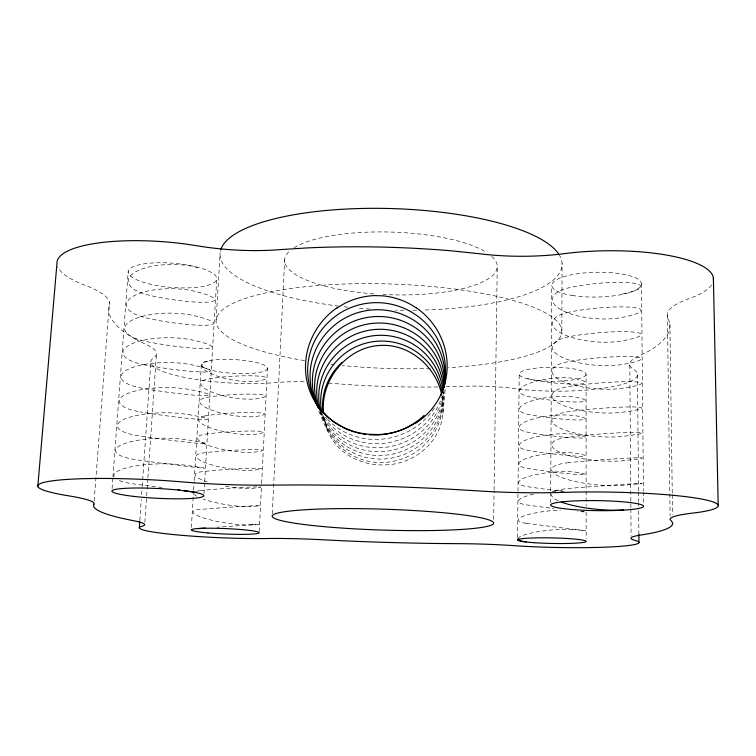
<?xml version="1.0" encoding="UTF-8"?>
<svg xmlns="http://www.w3.org/2000/svg" width="756" height="756" viewBox="0 0 756 756"><rect width="100%" height="100%" fill="white"/><g stroke="black" fill="none" stroke-linecap="round" stroke-linejoin="round"><path stroke-width="0.57" stroke-dasharray="3.78 2.83" d="M561.831 330.618L562.067 263.362M550.652 502.74L550.708 492.118M550.708 490.937L551.767 285.579M517.52 537.563L519.202 374.012M493.687 519.466L494.084 491.211M494.093 490.039L497.24 266.367M272.264 513.721L284.653 259.799M259.204 531.534L261.585 484.587M261.642 483.415L267.473 368.399A33.122 6.889 3.3 0 0 218.219 359.582A33.122 6.889 3.3 0 0 217.52 371.498A33.122 6.889 3.3 0 0 267.473 368.399M203.959 493.488L204.593 482.886M204.659 481.704L216.755 279.115A44.443 12.105 4.7 0 0 151.701 263.022A44.443 12.105 4.7 0 0 148.97 283.831A44.443 12.105 4.7 0 0 216.755 279.115M216.15 319.911L220.138 252.797M191.334 527.508L193.564 491.154M193.64 489.982L194.141 481.77M194.216 480.599L201.342 364.505M139.832 520.487L141.296 499.404M141.627 494.717L142.109 487.686M142.194 486.514L150.907 361.151M144.869 522.302L147.845 478.973M147.93 477.811L156.454 353.676M112.077 488.688L112.861 478.123M112.946 476.951L128.189 271.584M94.169 500.831L109.412 302.523M442.94 413.22L445.256 388.66M252.135 524.787L258.968 524.277L217.057 527.234M446.049 386.76L460.555 386.354A67.936 12.928 1 0 1 511.453 388.149L521.895 389.416A80.467 16.793 0.1 0 0 609.771 387.195A80.467 16.793 0.1 0 0 633.66 369.438L632.318 368.55A82.593 17.464 -1.4 0 1 638.867 356.038L648.478 351.275A280.807 69.609 1.8 0 0 669.892 323.899L668.106 317.671A98.96 24.211 -2.6 0 1 685.22 300.094L695.274 296.257A109.015 30.287 -1.1 0 0 711.85 284.426M328.387 383.084L347.429 384.558A280.807 69.609 1.8 0 0 438.083 386.949M155.651 486.703L134.927 484.095A45.398 10.65 -1.4 0 1 118.38 480.136M158.373 487.053L162.918 487.629M526.28 523.332L585.531 530.863L578.274 529.871A33.859 5.84 -5.2 0 0 543.413 530.901A33.859 5.84 -5.2 0 0 518.597 537.781M135.315 339.104L145.691 344.273A81.043 16.934 4.9 0 1 154.706 357.002L151.795 359.45A79.682 16.528 3.3 0 0 187.497 377.991A79.682 16.528 3.3 0 0 274.702 382.649L278.076 382.366A67.577 12.833 2.5 0 1 305.15 381.808M318.89 411.415C325.307 426.337 331.081 443.262 345.086 452.995C357.352 462.077 373.048 466.027 388.178 464.704C414.165 463.088 438.82 443.262 442.477 416.877A53.005 45.454 73.3 0 0 442.421 398.317L442.062 396.456M327.461 430.655L323.662 416.802M669.892 323.899L672.264 493.451M672.273 494.622L672.557 514.638M667.387 315.224L670.109 515.809M641.485 283.821L643.441 490.871M643.45 492.052L643.564 503.817M637.506 374.749L638.508 490.918M638.518 492.09L638.603 501.474M638.612 502.645L638.64 506.17M638.678 510.867L638.886 534.331M629.805 365.082L630.863 507.871M630.873 509.053L631.071 536.193M586.08 374.418A33.444 6.993 0.2 0 1 535.645 380.23A33.444 6.993 0.2 0 1 536.193 368.115A33.444 6.993 0.2 0 1 586.08 374.418L586.136 506.123M586.136 512.001L586.146 539.047M304.545 360.612A172.963 42.26 1.8 0 1 262.048 293.753A172.963 42.26 1.8 0 1 532.81 307.012A172.963 42.26 1.8 0 1 448.535 367.662M430.268 368.484A172.963 42.26 1.8 0 1 342.156 365.526M334.171 364.694A172.963 42.26 1.8 0 1 330.778 364.307M558.901 254.356A171.092 50.718 1.8 0 1 422.491 310.064M416.679 310.196A171.092 50.718 1.8 0 1 413.182 310.234M403.827 310.253A171.092 50.718 1.8 0 1 395.615 310.14M369.816 309.024A171.092 50.718 1.8 0 1 357.04 308.042M347.845 307.144A171.092 50.718 1.8 0 1 342.166 306.511M338.773 306.104A171.092 50.718 1.8 0 1 220.516 250.652M135.315 339.094A280.807 69.609 1.8 0 1 108.732 310.99L109.223 304.904A97.042 23.285 6.1 0 0 88.915 286.751L85.211 285.343A107.957 29.55 4.8 0 1 57.768 266.877M491.74 256.36A106.35 31.355 1.8 0 1 382.961 294.481M373.804 293.895A106.35 31.355 1.8 0 1 290.654 250.141M294.084 247.722A106.35 31.355 1.8 0 1 389.416 232.026A106.35 31.355 1.8 0 1 486.505 252.428M320.393 411.907A66.547 63.617 -20.2 0 0 424.003 424.957A67.246 66.575 14.4 0 0 441.854 396.881M320.194 412.237A65.196 62.398 -20.4 0 0 423.946 429.427A65.857 65.243 14.9 0 0 444.065 389.907M327.461 419.325A67.964 64.884 -20.1 0 0 424.059 420.289A68.683 67.964 13.8 0 0 435.021 407.097M326.753 418.569A67.964 64.884 -20.1 0 1 325.373 417.038M319.722 410.565A63.891 61.227 -20.6 0 0 423.889 433.717A64.534 63.958 15.6 0 0 443.904 391.977M320.393 410.555A62.644 60.102 -20.7 0 0 363.163 453.392A62.644 60.102 -20.7 0 0 423.842 437.837A63.258 62.72 16.3 0 0 443.621 391.977M323.445 415.687A60.282 57.966 -21.1 0 0 363.579 460.054A60.282 57.966 -21.1 0 0 423.747 445.615A60.849 60.395 17.8 0 0 442.477 395.766M321.565 411.358A61.444 59.015 -20.9 0 0 362.464 456.529A61.444 59.015 -20.9 0 0 423.795 441.806A62.03 61.538 17 0 0 443.196 396.805M527.612 378.605A33.075 3.893 6.4 0 0 573.454 384.18A33.075 3.893 6.4 0 0 578.368 379.276A33.122 9.374 -6.2 0 0 531.676 382.527A33.122 9.374 -6.2 0 0 527.452 396.324A33.179 3.44 6.5 0 0 573.426 401.965A33.179 3.44 6.5 0 0 578.349 397.713A33.217 8.949 -6 0 0 531.525 400.973A33.217 8.949 -6 0 0 527.291 414.156A33.283 2.977 6.6 0 0 573.398 419.854A33.283 2.977 6.6 0 0 578.34 416.254A33.302 8.524 -5.9 0 0 531.373 419.523A33.302 8.524 -5.9 0 0 527.13 432.092A33.387 2.514 6.7 0 0 573.369 437.847A33.387 2.514 6.7 0 0 578.321 434.908A33.396 8.089 -5.8 0 0 531.222 438.187A33.396 8.089 -5.8 0 0 526.97 450.132A33.491 2.041 6.8 0 0 573.341 455.934A33.491 2.041 6.8 0 0 578.302 453.676A33.481 7.654 -5.6 0 0 531.071 456.964A33.481 7.654 -5.6 0 0 526.809 468.266A33.595 1.559 7 0 0 573.313 474.135A33.595 1.559 7 0 0 578.293 472.547M533.717 494.14A33.67 6.757 -5.4 0 0 526.478 504.866A33.812 0.595 7.2 0 0 553.798 508.523M552.05 491.372A33.67 6.757 -5.4 0 1 562.653 490.757M578.293 472.566A33.576 7.21 -5.5 0 0 530.91 475.845A33.576 7.21 -5.5 0 0 526.639 486.514A33.699 1.077 7.1 0 0 563.863 491.447M526.318 523.322A33.765 6.303 -5.3 0 1 523.502 516.102A33.765 6.303 -5.3 0 1 560.517 510.064M584.171 511.925A33.812 0.595 7.2 0 1 577.253 511.273M581.733 511.179A33.812 0.595 7.2 0 1 584.114 511.585M622.311 294.131A44.434 7.21 -5.8 0 0 631.874 282.942A44.434 7.21 -5.8 0 0 569.164 287.752A44.434 16.33 4.3 0 0 561.368 309.913A44.434 16.33 4.3 0 0 622.453 317.369A44.595 6.426 -5.5 0 0 632.063 307.342A44.595 6.426 -5.5 0 0 569.107 312.143M569.107 312.162A44.613 15.602 4.5 0 0 561.283 333.264A44.613 15.602 4.5 0 0 622.604 340.795A44.755 5.623 -5.3 0 0 632.252 331.941A44.755 5.623 -5.3 0 0 569.051 336.722A44.802 14.855 4.6 0 0 561.198 356.785A44.802 14.855 4.6 0 0 622.746 364.411A44.916 4.81 -5.2 0 0 632.451 356.737A44.916 4.81 -5.2 0 0 568.985 361.5A44.991 14.109 4.8 0 0 561.113 380.495A44.991 14.109 4.8 0 0 622.897 388.197A45.086 3.978 -5 0 0 632.64 381.723A45.086 3.978 -5 0 0 568.928 386.477A45.18 13.343 5 0 0 561.018 404.384A45.18 13.343 5 0 0 623.048 412.171A45.247 3.137 -4.8 0 0 632.838 406.926A45.247 3.137 -4.8 0 0 568.871 411.651A45.369 12.569 5.1 0 0 560.933 428.454A45.369 12.569 5.1 0 0 623.209 436.325A45.417 2.277 -4.6 0 0 633.037 432.319A45.417 2.277 -4.6 0 0 568.814 437.034A45.558 11.775 5.3 0 0 560.839 452.712A45.558 11.775 5.3 0 0 623.36 460.669A45.587 1.408 -4.4 0 0 633.235 457.928A45.587 1.408 -4.4 0 0 568.758 462.625M568.758 462.644A45.757 10.971 5.5 0 0 560.754 477.159A45.757 10.971 5.5 0 0 623.511 485.201A45.757 0.52 -4.2 0 0 633.433 483.745A45.757 0.52 -4.2 0 0 568.692 488.423A45.955 10.159 5.7 0 0 554.885 491.249M558.089 500.708A45.955 10.159 5.7 0 1 551.606 494.046M197.496 267.539A43.924 16.604 0 0 0 135.759 271.754A43.924 16.604 0 0 0 148.318 295.02A44.094 6.341 8.8 0 0 207.702 302.126A44.094 6.341 8.8 0 0 195.984 291.551A44.103 15.904 -0.1 0 0 134.01 295.804A44.103 15.904 -0.1 0 0 146.692 318.03A44.254 5.566 8.6 0 0 206.293 325.231A44.254 5.566 8.6 0 0 194.462 315.762A44.283 15.186 -0.3 0 0 132.243 320.034A44.283 15.186 -0.3 0 0 145.058 341.221A44.415 4.772 8.4 0 0 204.876 348.516A44.415 4.772 8.4 0 0 192.931 340.162A44.462 14.459 -0.5 0 0 130.467 344.452A44.462 14.459 -0.5 0 0 143.404 364.581M143.404 364.6A44.576 3.969 8.2 0 0 203.449 371.98A44.576 3.969 8.2 0 0 191.381 364.761A44.642 13.721 -0.7 0 0 128.671 369.07A44.642 13.721 -0.7 0 0 141.741 388.121A44.736 3.147 8 0 0 202.013 395.615A44.736 3.147 8 0 0 189.813 389.557A44.831 12.975 -0.9 0 0 126.857 393.885A44.831 12.975 -0.9 0 0 140.058 411.84M114.251 477.055A45.398 10.65 -1.4 0 1 135.371 466.008A45.398 10.65 -1.4 0 1 185.059 465.148A45.228 0.605 7.5 0 1 197.628 467.624A45.228 0.605 7.5 0 1 136.666 459.837A45.209 11.434 -1.2 0 1 123.2 444.103A45.209 11.434 -1.2 0 1 186.656 439.756A45.067 1.465 7.6 0 1 199.102 443.432A45.067 1.465 7.6 0 1 138.376 435.758A45.02 12.209 -1.1 0 1 125.033 418.89A45.02 12.209 -1.1 0 1 188.244 414.562M188.244 414.543A44.897 2.315 7.8 0 1 200.557 419.438A44.897 2.315 7.8 0 1 140.058 411.859M208.08 361.132A32.773 9.261 10 0 0 214.723 375.203A32.773 9.261 10 0 0 259.573 380.816A32.81 3.789 -3.3 0 0 253.118 375.836A32.81 3.789 -3.3 0 0 206.983 379.295A32.858 8.845 9.9 0 0 213.683 392.799A32.858 8.845 9.9 0 0 258.656 398.459A32.914 3.336 -3.4 0 0 252.154 394.131A32.914 3.336 -3.4 0 0 205.878 397.58A32.943 8.42 9.8 0 0 212.634 410.489A32.943 8.42 9.8 0 0 257.739 416.197A33.009 2.882 -3.5 0 0 251.172 412.521A33.009 2.882 -3.5 0 0 204.772 415.97M204.763 415.98A33.037 7.995 9.6 0 0 211.585 428.283A33.037 7.995 9.6 0 0 256.813 434.038A33.113 2.419 -3.6 0 0 250.189 431.033A33.113 2.419 -3.6 0 0 203.647 434.464A33.122 7.569 9.5 0 0 210.527 446.172A33.122 7.569 9.5 0 0 255.887 451.975A33.217 1.956 -3.7 0 0 249.206 449.65A33.217 1.956 -3.7 0 0 202.532 453.071A33.217 7.135 9.4 0 0 209.459 464.165A33.217 7.135 9.4 0 0 254.952 470.024A33.321 1.484 -3.8 0 0 248.214 468.37A33.321 1.484 -3.8 0 0 201.398 471.791A33.302 6.691 9.3 0 0 207.22 481.893M252.107 524.777A33.491 5.793 9.1 0 1 206.227 518.777A33.491 5.793 9.1 0 1 199.121 509.572A33.538 0.529 -4 0 1 246.21 506.161A33.538 0.529 -4 0 1 253.062 506.435A33.396 6.246 9.2 0 1 203.156 499.111M196.532 496.116A33.396 6.246 9.2 0 1 194.405 494.263M196.295 491.428A33.396 6.246 9.2 0 1 200.264 490.635M200.264 490.625A33.425 1.011 -3.9 0 1 247.212 487.214A33.425 1.011 -3.9 0 1 254.007 488.178A33.302 6.691 9.3 0 1 223.681 485.957M572.216 295.454A44.869 12.398 -1 0 0 641.428 284.606A44.869 12.398 -1 0 0 576.233 273.946A44.869 12.398 -1 0 0 572.216 295.454"/><path stroke-width="1.13" d="M139.34 527.518L139.747 521.659M37.8 486.41L56.946 263.683A107.957 29.55 4.8 0 1 185.428 244.008L203.09 246.721A118.408 38.565 4.4 0 0 280.353 249.603L308.117 247.864A280.807 69.609 1.8 0 1 452.381 250.926L480.844 253.884A118.966 39.274 -0.4 0 0 558.977 254.299L564.836 253.572A109.015 30.287 -1.1 0 1 713.418 280.155M336.93 308.042L344.528 303.458A71.385 69.41 -21.9 0 1 374.239 295.596L383.065 295.851A71.385 69.713 4.7 0 1 412.294 305.377L416.036 307.749M415.98 422.755L408.202 427.131A71.385 69.703 4.7 0 1 377.745 434.558L368.711 434.275A71.385 69.401 -21.9 0 1 339.113 424.966L335.362 422.642M197.94 528.624L205.415 528.075M195.643 492.222L183.481 490.738M177.726 489.548L179.361 489.756M184.029 490.37L186.222 490.663M441.702 394.594C435.928 366.953 409.865 343.961 381.015 345.407C352.334 346.239 328.274 370.714 323.965 398.393A52.967 43.442 -72.2 0 0 323.266 413.173M713.39 278L718.2 505.235M638.886 534.331L638.952 542.543M220.828 249.584A171.092 50.718 1.8 0 1 381.298 208.354A171.092 50.718 1.8 0 1 558.344 253.525M416.112 307.645A71.225 69.07 30.2 0 1 416.084 422.916M335.286 422.755A71.206 68.134 -41.4 0 1 336.826 307.9M317.964 406.785A65.196 62.398 -20.4 0 1 335.664 339.954A64.534 63.958 15.6 0 1 405.169 328.387A64.534 63.958 15.6 0 1 444.074 386.959M442.288 391.627A68.683 67.964 13.8 0 0 413.664 313.409A68.683 67.964 13.8 0 0 330.164 320.61A69.439 66.207 -19.9 0 0 337.734 424.485M441.958 392.638A68.683 67.964 13.8 0 1 440.852 395.653M318.087 407.456A66.547 63.617 -20.2 0 1 333.906 333.774A65.857 65.243 14.9 0 1 406.728 322.84A65.857 65.243 14.9 0 1 444.433 385.825M444.093 387.733A67.246 66.575 14.4 0 0 409.714 317.86A67.246 66.575 14.4 0 0 332.073 327.329A67.964 64.884 -20.1 0 0 319.835 409.648M424.116 415.422A69.439 66.207 -19.9 0 1 369.363 434.794M366.084 434.473A69.439 66.207 -19.9 0 1 362.833 434.01M360.688 433.613A69.439 66.207 -19.9 0 1 358.552 433.15M357.493 432.895A69.439 66.207 -19.9 0 1 355.396 432.328M354.347 432.026A69.439 66.207 -19.9 0 1 351.256 431.024M350.245 430.655A69.439 66.207 -19.9 0 1 342.364 427.149M341.419 426.649A69.439 66.207 -19.9 0 1 338.641 425.052M319.136 408.731A63.891 61.227 -20.6 0 1 337.346 345.898A63.258 62.72 16.3 0 1 403.657 333.774A63.258 62.72 16.3 0 1 443.479 388.036M442.666 389.094A62.03 61.538 17 0 0 402.173 339.009A62.03 61.538 17 0 0 338.971 351.606A62.644 60.102 -20.7 0 0 320.393 410.555M321.565 411.358A61.444 59.015 -20.9 0 1 340.531 357.106A60.849 60.395 17.8 0 1 441.986 392.005M322.916 412.077A60.282 57.966 -21.1 0 1 342.033 362.398M526.148 541.891A33.859 5.84 -5.2 0 1 518.162 538.555M623.672 509.922A45.955 10.159 5.7 0 1 561.283 502.031M93.905 504.139L93.697 506.577A289.794 27.953 1.8 0 0 122.359 518.399L133.254 520.676A83.34 6.747 3 0 1 143.054 525.94L140.181 526.856A81.799 6.568 2.4 0 0 177.499 534.946A81.799 6.568 2.4 0 0 266.991 538.518L270.44 538.47A69.193 5.075 2.1 0 1 321.99 539.746L341.523 540.71A289.794 27.953 1.8 0 0 438.026 543.498L457.456 543.658A69.571 5.112 1.5 0 1 509.648 545.378L520.355 546.078A82.631 6.672 1.2 0 0 610.489 546.938A82.631 6.672 1.2 0 0 635.04 540.36L633.67 539.982A84.974 6.965 0.6 0 1 640.464 535.125L650.387 533.415A289.794 27.953 1.8 0 0 672.67 522.878L670.874 520.345A102.353 9.752 0.1 0 1 688.744 513.607L699.196 512.256A112.984 12.266 0.7 0 0 693.346 497.684A112.984 12.266 0.7 0 0 564.118 492.373L558.022 492.553A124.031 16.103 1 0 1 476.875 490.824L447.268 489.056A289.794 27.953 1.8 0 0 297.439 484.946L268.673 485.106A123.408 15.8 2.8 0 1 188.414 482.404L169.977 480.948A111.841 11.954 2.9 0 0 51.408 480.967A111.841 11.954 2.9 0 0 68.153 495.756L72.056 496.408A100.302 9.365 3.4 0 1 93.905 504.139M208.004 532.952A34.001 2.74 2.4 0 0 259.138 532.706A34.001 2.74 2.4 0 0 208.344 528.227A34.001 2.74 2.4 0 0 208.004 532.952M133.869 496.399A46.031 4.895 2.9 0 0 203.818 495.841A46.031 4.895 2.9 0 0 135.91 488.017A46.031 4.895 2.9 0 0 133.869 496.399M571.753 509.487A46.485 5.018 0.8 0 0 643.517 506.482A46.485 5.018 0.8 0 0 576.044 500.869A46.485 5.018 0.8 0 0 571.753 509.487M534.369 542.704A34.341 2.778 1.2 0 0 586.146 541.4A34.341 2.778 1.2 0 0 534.936 537.903A34.341 2.778 1.2 0 0 534.369 542.704M322.179 526.478A110.801 10.461 1.8 0 0 493.46 523.653A110.801 10.461 1.8 0 0 333.027 508.722A110.801 10.461 1.8 0 0 322.179 526.478"/></g></svg>
